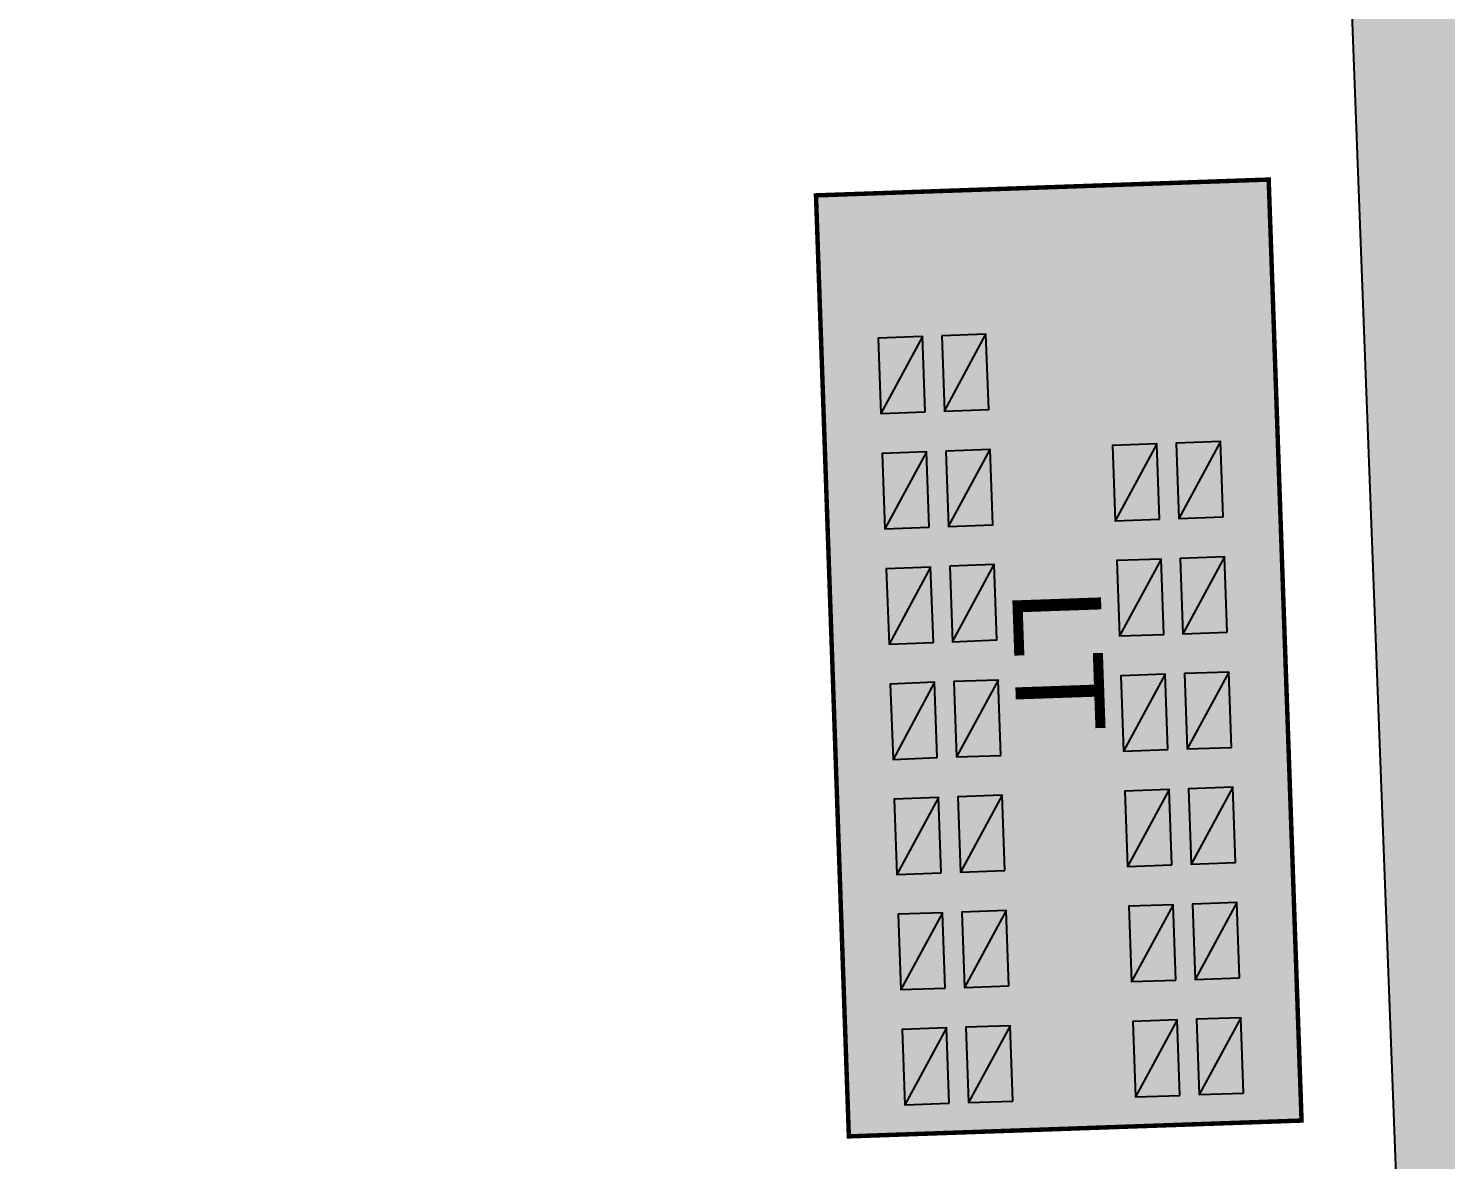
# Model space of a CAD drawing. Header units: metres. Extents: x 1956498 to 1957612, y 2277909 to 2278547.
# Drawn here: x 1956609.4 to 1956625.38, y 2278202.41 to 2278215.16 of the extents above; entities that cross this region are included whole.
import ezdxf
from ezdxf.enums import TextEntityAlignment as Align

# ---------------------------------------------------------------- set-up
doc = ezdxf.new("R2010")
doc.units = ezdxf.units.M
for name, color, linetype in [('PVcase Inverters', 7, 'Continuous'), ('UBS-100-Circulation intérieure lourde', 252, 'Continuous'), ('UBS-100-Local technique', 10, 'Continuous'), ('UBS-100-Postes', 8, 'Continuous')]:
    doc.layers.add(name, color=color, linetype=linetype)
doc.styles.get("Standard").update_dxf_attribs({"font": 'verdana.ttf'})
doc.styles.add('UBS-Style de texte', font='verdana.ttf')

# ---------------------------------------------------------------- blocks, each defined once
blk = doc.blocks.new('LT UBS')
at = {"layer": 'UBS-100-Postes', "true_color": 0xb0c4d8, "transparency": 33554687}
blk.add_hatch(color=9, dxfattribs=at).paths.add_polyline_path([(0, 5.107), (10.615, 5.107), (10.615, 0), (0, 0)])
at = {"layer": 'UBS-100-Postes', "color": 7, "transparency": 33554687, "const_width": 0.05}
blk.add_lwpolyline([(0, 5.107), (10.615, 5.107), (10.615, 0), (0, 0)], close=True, dxfattribs=at)
at = {"transparency": 33554687}
blk.add_attdef('NUMERO', text='', height=1, dxfattribs=at).set_placement((6.822, 2.553), align=Align.MIDDLE_CENTER)
at = {"layer": 'UBS-100-Postes', "color": 7, "transparency": 33554687, "insert": (5.308, 2.553), "char_height": 1, "attachment_point": 5, "style": 'UBS-Style de texte'}
blk.add_mtext_dynamic_manual_height_columns('LT', width=7.5, gutter_width=7.5, heights=[0], dxfattribs=at)
blk = doc.blocks.new('PVcase Inverter (2nd tier)')
at = {"layer": 'PVcase Inverters', "color": 0, "transparency": 33554687}
blk.add_lwpolyline([(0, 0), (850, 0), (850, 500), (0, 500)], close=True, dxfattribs=at)
blk.add_lwpolyline([(850, 0), (0, 500)], dxfattribs=at)

msp = doc.modelspace()

# ---------------------------------------------------------------- hatches: boundary and pattern name
at = {"layer": 'UBS-100-Circulation intérieure lourde', "transparency": 33554687}
h = msp.add_hatch(color=256, dxfattribs=at)
h.dxf.hatch_style = 1
edge = h.paths.add_edge_path()
edge.add_line((1956634.341, 2278056.888), (1956625.347, 2278294.044))
edge.add_line((1956625.347, 2278294.044), (1956624.541, 2278315.227))
edge.add_arc((1956635.533, 2278315.644), 11, 134.3795, 182.173, ccw=False)
edge.add_line((1956627.84, 2278323.506), (1956625.042, 2278326.365))
edge.add_line((1956625.042, 2278326.365), (1956619.73, 2278321.166))
edge.add_line((1956619.73, 2278321.166), (1956601.554, 2278307.264))
edge.add_line((1956601.554, 2278307.264), (1956603.991, 2278304.079))
edge.add_arc((1956610.295, 2278295.064), 11, 2.109, 124.9682, ccw=False)
edge.add_line((1956621.288, 2278295.469), (1956625.185, 2278192.595))
edge.add_line((1956625.185, 2278192.595), (1956619.739, 2278192.389))
edge.add_line((1956619.739, 2278192.389), (1956620.194, 2278180.397))
edge.add_line((1956620.194, 2278180.397), (1956625.64, 2278180.604))
edge.add_line((1956625.64, 2278180.604), (1956630.313, 2278057.559))
edge.add_line((1956630.313, 2278057.559), (1956622.621, 2278058.84))
edge.add_arc((1956620.148, 2278044.072), 14.973, 80.4919, 131.7546)
edge.add_arc((1956601.909, 2278062.633), 11.089, 260.4081, 318.205, ccw=False)
edge.add_line((1956600.061, 2278051.699), (1956599.404, 2278047.753))
edge.add_line((1956599.404, 2278047.753), (1956666.617, 2278036.559))
edge.add_line((1956666.617, 2278036.559), (1956667.274, 2278040.505))
edge.add_arc((1956669.156, 2278051.532), 11.186, 203.0371, 260.3152, ccw=False)
edge.add_arc((1956645.804, 2278039.772), 15, 29.4824, 80.6289)
edge.add_line((1956648.246, 2278054.572), (1956634.341, 2278056.888))

# ---------------------------------------------------------------- linework, layer by layer
msp.add_lwpolyline([(1956603.991, 2278304.079, -0.594106), (1956621.288, 2278295.469), (1956625.185, 2278192.595), (1956619.739, 2278192.389), (1956620.194, 2278180.397), (1956625.64, 2278180.604), (1956630.313, 2278057.559), (1956622.621, 2278058.84, 0.227482), (1956610.177, 2278055.242, -0.257673), (1956600.061, 2278051.699), (1956667.274, 2278040.505, -0.25526), (1956658.861, 2278047.154, 0.226949), (1956648.246, 2278054.572), (1956634.341, 2278056.888), (1956625.347, 2278294.044), (1956624.541, 2278315.227, -0.211615), (1956627.84, 2278323.506), (1956622.402, 2278318.174)], format="xyb", close=True, dxfattribs=at)

# ---------------------------------------------------------------- block references
at = {"layer": 'PVcase Inverters', "transparency": 33554687}
for p, xscale, yscale, zscale, rotation in [((1956619.514, 2278210.838), 0.0009999999999999996, 0.0009999999999999996, 0.0009999999999999996, 92.17999997776775), ((1956619.699, 2278211.695), 0.001, 0.001, 0.001, 272.1800000006677), ((1956619.559, 2278209.539), 0.001, 0.001, 0.001, 92.1800000055676), ((1956619.745, 2278210.396), 0.0009999999999999998, 0.0009999999999999998, 0.0009999999999999998, 272.1800000961867), ((1956622.155, 2278209.629), 0.001, 0.001, 0.001, 92), ((1956622.873, 2278209.654), 0.001, 0.001, 0.001, 92), ((1956619.605, 2278208.24), 0.001, 0.001, 0.001, 92.18000010796733), ((1956619.79, 2278209.097), 0.001, 0.001, 0.001, 272.1799999205861), ((1956622.202, 2278208.33), 0.001, 0.001, 0.001, 92), ((1956622.919, 2278208.355), 0.001, 0.001, 0.001, 92), ((1956620.366, 2278206.965), 0.001, 0.001, 0.001, 92), ((1956622.247, 2278207.031), 0.001, 0.001, 0.001, 92), ((1956622.965, 2278207.056), 0.001, 0.001, 0.001, 92), ((1956619.65, 2278206.94), 0.001, 0.001, 0.001, 92.18000018618017), ((1956620.412, 2278205.666), 0.001, 0.001, 0.001, 92), ((1956622.292, 2278205.732), 0.001, 0.001, 0.001, 92), ((1956623.01, 2278205.757), 0.001, 0.001, 0.001, 92), ((1956619.694, 2278205.641), 0.001, 0.001, 0.001, 92), ((1956622.338, 2278204.433), 0.001, 0.001, 0.001, 92), ((1956623.055, 2278204.458), 0.001, 0.001, 0.001, 92), ((1956619.739, 2278204.342), 0.001, 0.001, 0.001, 92), ((1956620.457, 2278204.367), 0.001, 0.001, 0.001, 92), ((1956622.383, 2278203.133), 0.001, 0.001, 0.001, 92), ((1956623.102, 2278203.159), 0.001, 0.001, 0.001, 92), ((1956619.784, 2278203.043), 0.001, 0.001, 0.001, 92), ((1956620.501, 2278203.068), 0.001, 0.001, 0.001, 92)]:
    msp.add_blockref('PVcase Inverter (2nd tier)', p, dxfattribs=dict(at, xscale=xscale, yscale=yscale, zscale=zscale, rotation=rotation))
at = {"layer": 'UBS-100-Local technique', "transparency": 33554687, "rotation": 271.9999999964829}
msp.add_blockref('LT UBS', (1956618.282, 2278213.279), dxfattribs=at)

doc.saveas('drawing.dxf')
